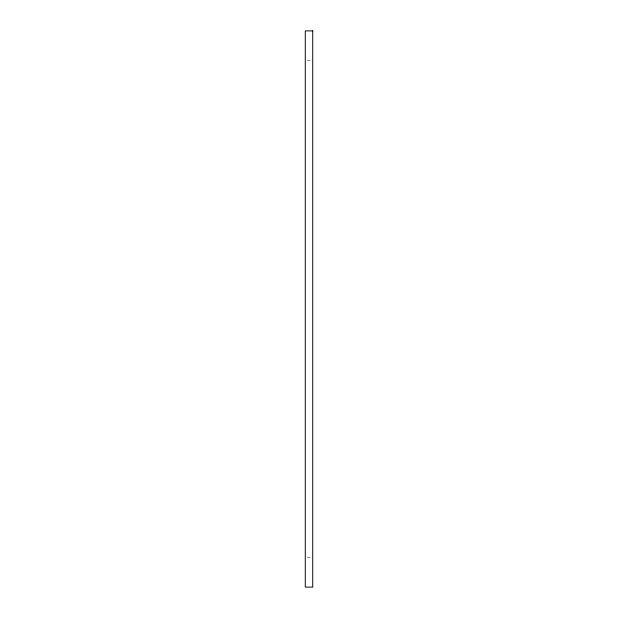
<?xml version="1.0" encoding="UTF-8"?>
<svg xmlns="http://www.w3.org/2000/svg" width="618" height="618" viewBox="0 0 618 618"><rect width="100%" height="100%" fill="white"/><g stroke="black" fill="none" stroke-linecap="round" stroke-linejoin="round"><path stroke-width="0.46" stroke-dasharray="3.09 2.32" d="M307.138 60.726L310.862 60.726M307.138 557.274L310.862 557.274"/><path stroke-width="0.93" d="M312.731 30.9L305.269 30.9L305.269 587.1L312.731 587.1L312.731 30.9"/></g></svg>
